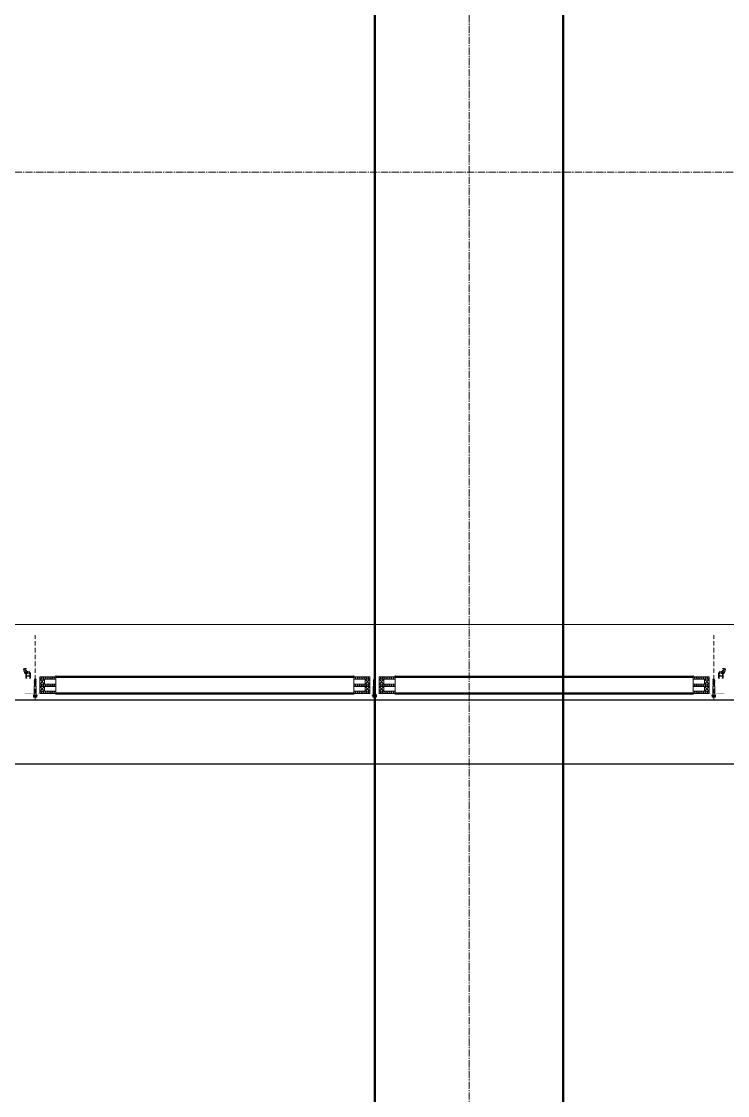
# Model space of a CAD drawing. Header units: millimetres. Extents: x -7155 to 483283, y -227682 to 148426.
# Drawn here: x 32412 to 34286, y 73751 to 76600 of the extents above; entities that cross this region are included whole.
import ezdxf

# ---------------------------------------------------------------- set-up
doc = ezdxf.new("R2010")
doc.units = ezdxf.units.MM
doc.linetypes.add('ACAD_ISO10W100', pattern=[18, 12, -3, 0, -3])
doc.linetypes.add('CENTER2', pattern=[28.575, 19.05, -3.175, 3.175, -3.175])
for name, color, linetype, lineweight in [('A-Wall-Open', 8, 'Continuous', 0), ('Al', 59, 'Continuous', 13), ('Cen', 1, 'CENTER2', 13), ('OSN', 7, 'Continuous', 0), ('АР_Стены_Стекло', 4, 'Continuous', 13), ('Витражные конструкции', 252, 'Continuous', 15), ('Оси', 1, 'ACAD_ISO10W100', 13)]:
    doc.layers.add(name, color=color, linetype=linetype, lineweight=lineweight)
for name, color, linetype, lineweight, true_color in [('АР_Оси_РД_100', 7, 'Continuous', 0, 0x525252), ('РД_Витраж_вн', 7, 'Continuous', 25, 0x148aff), ('РД_Оси_100', 7, 'Continuous', 0, 0x525252)]:
    doc.layers.add(name, color=color, linetype=linetype, lineweight=lineweight, true_color=true_color)
doc.layers.add('КР_Балки-0.5', color=60, linetype='Continuous', lineweight=50, plot=False)
doc.layers.add('РД_Проем', color=230, linetype='Continuous', lineweight=0, plot=False)

# ---------------------------------------------------------------- blocks, each defined once
blk = doc.blocks.new('СОШ_2200_АР_ОСИ_М100_28.05.24')
at = {"layer": 'АР_Оси_РД_100', "linetype": 'CENTER2'}
for p, q in [((119910, 76200), (-5954.958, 76200)), ((-5954.958, 75000), (119910, 75000))]:
    blk.add_line(p, q, dxfattribs=at)
blk.add_lwpolyline([(33600, 139938.679), (33600, -6155)], dxfattribs=at)
blk = doc.blocks.new('VS_5i5x45')
for p, q in [((-5.1, 3.9), (-4.7, 4.5)), ((-5.1, -3.9), (-5.1, 3.9)), ((-5.1, 0), (-5.1, 3.9)), ((-5.1, 0), (-5.1, -3.9)), ((-1.4, 4.5), (-4.7, 4.5)), ((-1.4, 2.7), (-4.7, 2.7)), ((-1.4, 2.7), (-3.2, 2.7)), ((-1.1, 5), (-1.4, 4.5)), ((-1.1, 5), (-0.5, 5)), ((-1.1, 0), (-1.1, 5)), ((-1.1, 0), (-1.1, -5)), ((-0.5, 5), (-0.5, 0)), ((-0.5, 2.7), (23.8, 2.7)), ((-0.5, -5), (-0.5, 0)), ((23.8, 2.7), (24.7, -2.8)), ((24.1, 1.8), (23.8, 2.7)), ((24.1, 1.8), (25, -1.8)), ((24.1, 1.8), (25.4, 1.8)), ((25.4, 1.8), (25.6, 2.7)), ((25.4, 1.8), (26.3, -1.8)), ((25.6, 2.7), (26.5, -2.8)), ((25.9, 1.8), (25.6, 2.7)), ((25.9, 1.8), (26.8, -1.8)), ((25.9, 1.8), (27.2, 1.8)), ((27.2, 1.8), (27.4, 2.7)), ((27.2, 1.8), (28.1, -1.8)), ((27.4, 2.7), (28.3, -2.8)), ((27.7, 1.8), (27.4, 2.7)), ((27.7, 1.8), (28.6, -1.8)), ((27.7, 1.8), (29, 1.8)), ((29, 1.8), (29.2, 2.7)), ((29, 1.8), (29.9, -1.8)), ((29.2, 2.7), (30.1, -2.8)), ((29.5, 1.8), (29.2, 2.7)), ((29.5, 1.8), (30.4, -1.8)), ((29.5, 1.8), (30.8, 1.8)), ((30.8, 1.8), (31, 2.7)), ((30.8, 1.8), (31.7, -1.8)), ((31, 2.7), (31.9, -2.8)), ((31.3, 1.8), (31, 2.7)), ((31.3, 1.8), (32.2, -1.8)), ((31.3, 1.8), (32.6, 1.8)), ((32.6, 1.8), (32.8, 2.7)), ((32.6, 1.8), (33.5, -1.8)), ((32.8, 2.7), (33.7, -2.8)), ((33.1, 1.8), (32.8, 2.7)), ((33.1, 1.8), (34, -1.8)), ((33.1, 1.8), (34.4, 1.8)), ((34.4, 1.8), (34.6, 2.7)), ((34.4, 1.8), (35.3, -1.8)), ((34.6, 2.7), (35.5, -2.8)), ((34.9, 1.8), (34.6, 2.7)), ((34.9, 1.8), (35.8, -1.8)), ((34.9, 1.8), (36.2, 1.8)), ((36.2, 1.8), (36.4, 2.7)), ((36.2, 1.8), (37.1, -1.8)), ((36.4, 2.7), (37.3, -2.8)), ((36.7, 1.8), (36.4, 2.7)), ((36.7, 1.8), (37.6, -1.8)), ((36.7, 1.8), (38, 1.8)), ((38, 1.8), (38.2, 2.7)), ((38, 1.8), (38.9, -1.8)), ((38.2, 2.7), (39.1, -2.8)), ((38.5, 1.8), (38.2, 2.7)), ((38.5, 1.8), (39.4, -1.8)), ((38.5, 1.8), (39.8, 1.8)), ((39.8, 1.8), (40, 2.7)), ((39.8, 1.8), (40.6, -1.7)), ((40, 2.7), (40.9, -2.6)), ((40.3, 1.8), (40, 2.7)), ((40.3, 1.8), (41.7, 1.2)), ((40.3, 1.8), (41.1, -1.5)), ((41.7, 1.2), (41.9, 2.1)), ((41.7, 1.2), (42.3, -1)), ((42.3, 0.9), (41.9, 2.1)), ((41.9, 2.1), (42.6, -1.9)), ((42.3, 0.9), (44.5, 0)), ((42.3, 0.9), (42.7, -0.8)), ((42.7, -0.8), (44.5, 0)), ((-5.1, -3.9), (-4.7, -4.5)), ((-1.4, -2.8), (-4.7, -2.8)), ((-1.4, -4.5), (-4.7, -4.5)), ((-1.1, -5), (-1.4, -4.5)), ((-1.1, -5), (-0.5, -5)), ((-0.5, -2.8), (24.7, -2.8)), ((25, -1.8), (24.7, -2.8)), ((25, -1.8), (26.3, -1.8)), ((26.3, -1.8), (26.5, -2.8)), ((26.8, -1.8), (26.5, -2.8)), ((26.8, -1.8), (28.1, -1.8)), ((28.1, -1.8), (28.3, -2.8)), ((28.6, -1.8), (28.3, -2.8)), ((28.6, -1.8), (29.9, -1.8)), ((29.9, -1.8), (30.1, -2.8)), ((30.4, -1.8), (30.1, -2.8)), ((30.4, -1.8), (31.7, -1.8)), ((31.7, -1.8), (31.9, -2.8)), ((32.2, -1.8), (31.9, -2.8)), ((32.2, -1.8), (33.5, -1.8)), ((33.5, -1.8), (33.7, -2.8)), ((34, -1.8), (33.7, -2.8)), ((34, -1.8), (35.3, -1.8)), ((35.3, -1.8), (35.5, -2.8)), ((35.8, -1.8), (35.5, -2.8)), ((35.8, -1.8), (37.1, -1.8)), ((37.1, -1.8), (37.3, -2.8)), ((37.6, -1.8), (37.3, -2.8)), ((37.6, -1.8), (38.9, -1.8)), ((38.9, -1.8), (39.1, -2.8)), ((39.4, -1.8), (39.1, -2.8)), ((39.4, -1.8), (40.3, -1.8)), ((40.3, -1.8), (40.6, -1.7)), ((40.6, -1.7), (40.9, -2.6)), ((41.1, -1.5), (40.9, -2.6)), ((41.1, -1.5), (42.3, -1)), ((42.3, -1), (42.6, -1.9)), ((42.7, -0.8), (42.6, -1.9))]:
    blk.add_line(p, q)
for centre, radius, start, end in [((-3.5, 3.6), 1.48, 144.0604, 216.6704), ((5.5, 0.4), 10.5, 166.9324, 182.0307), ((6.1, 0), 7.97, 159.8247, 200.1753), ((-0.8, 3.6), 1.07, 125.3093, 234.6907), ((5.5, -0.4), 10.5, 177.9693, 193.0676), ((-3.5, -3.6), 1.48, 143.3296, 215.9396), ((-0.8, -3.6), 1.07, 125.3093, 234.6907)]:
    blk.add_arc(centre, radius, start, end)
blk = doc.blocks.new('ВС 5.5х45')
at = {"rotation": 180}
blk.add_blockref('VS_5i5x45', (-0.5, 0), dxfattribs=at)
blk = doc.blocks.new('Стекло 6 мм разрез')
at = {"layer": 'Al'}
for p, q in [((-3, -41.9), (-3, 0)), ((3, -41.9), (3, 0))]:
    blk.add_line(p, q, dxfattribs=at)
at = {"layer": 'Al', "ltscale": 4}
blk.add_line((3, 0), (-3, 0), dxfattribs=at)
at = {"layer": 'Al', "color": 5, "linetype": 'Continuous'}
for p, q in [((-1.4, -5.4), (1.4, -2.5)), ((-1.4, -11), (1.4, -8.2)), ((-1.4, -16.7), (1.4, -13.9)), ((-1.4, -22.4), (1.4, -19.6)), ((-1.4, -28.1), (1.4, -25.2)), ((-1.1, -3.9), (0, -2.8)), ((-1.1, -9.6), (0, -8.5)), ((-1.1, -15.3), (0, -14.2)), ((-1.1, -21), (0, -19.8)), ((-1.1, -26.6), (0, -25.5)), ((0, -5.1), (1.1, -3.9)), ((0, -10.8), (1.1, -9.6)), ((0, -16.4), (1.1, -15.3)), ((0, -22.1), (1.1, -21)), ((0, -27.8), (1.1, -26.6)), ((-1.4, -33.7), (1.4, -30.9)), ((-1.4, -39.4), (1.4, -36.6)), ((-1.1, -32.3), (0, -31.2)), ((-1.1, -38), (0, -36.9)), ((0, -33.5), (1.1, -32.3)), ((0, -39.1), (1.1, -38))]:
    blk.add_line(p, q, dxfattribs=at)
blk = doc.blocks.new('СПД 44 6+6+6')
at = {"layer": 'Al', "ltscale": 4}
for p, q in [((6, 0), (20, -12)), ((6, -12), (20, 0)), ((26, 0), (38, -12)), ((26, -12), (38, 0))]:
    blk.add_line(p, q, dxfattribs=at)
for points in [[(6, 0), (20, 0), (20, -12), (6, -12)], [(26, 0), (38, 0), (38, -12), (26, -12)]]:
    blk.add_lwpolyline(points, close=True, dxfattribs=at)
at = {"layer": 'Cen', "ltscale": 5}
blk.add_line((47, -41.9), (-3, -41.9), dxfattribs=at)
at = {"layer": 'Al', "ltscale": 4}
for p in [(3, 0), (23, 0), (41, 0)]:
    blk.add_blockref('Стекло 6 мм разрез', p, dxfattribs=at)
blk = doc.blocks.new('tpu004MM')
blk.add_lwpolyline([(4, -6.3, -1), (4.4, -7.3), (2.7, -7.9, 0.315299), (2.5, -8.1), (2.5, -8.5, -0.8391), (1.3, -8.7), (-1.2, -1.7, -0.520567), (-1, -1.4), (-0.2, -1.4, 0.414214), (0, -1.2), (0, 1.1, 0.520567), (-0.7, 1.5), (-1.5, 1.2, -0.414214), (-1.8, 1.4), (-2.3, 2.8, -0.414214), (-2.2, 3.1), (0.4, 4.1, -0.067914), (0.5, 4.1), (5.7, 4.5, -0.87281), (5.8, 3.9), (2.7, 2.8, 0.315299), (2.5, 2.5), (2.5, -1.2, 0.520567), (2.8, -1.4), (5.3, -0.5, -1), (5.7, -1.5), (2.7, -2.6, 0.315299), (2.5, -2.8), (2.5, -6.5, 0.520567), (2.8, -6.8)], format="xyb", close=True)
blk = doc.blocks.new('РУ-65.02')
at = {"layer": 'OSN', "xscale": -1}
blk.add_blockref('tpu004MM', (0, 0), dxfattribs=at)
blk = doc.blocks.new('ТПУ-032-14')
at = {"color": 191}
for p, q in [((-12, 0), (-12, -14)), ((-9.8, 0), (-12, 0)), ((-8.5, 4.4), (-10, 2.1)), ((-10, 1.9), (-9.6, 1.6)), ((-9.5, 1.4), (-9.5, 0.2)), ((-8, -1.2), (-8, 4.2)), ((-4, 4.2), (-4, -1.2)), ((-2, 2.1), (-3.5, 4.4)), ((-2.5, 0.2), (-2.5, 1.4)), ((-2.4, 1.6), (-2, 1.9)), ((0, 0), (-2.3, 0)), ((0, -14), (0, 0)), ((-12, -14), (-10.6, -14)), ((-10.5, -5.8), (-10.5, -1.8)), ((-10.5, -12.2), (-10.5, -9.9)), ((-10.4, -13.9), (-9.6, -13.1)), ((-10.3, -9.6), (-6.1, -8.5)), ((-10.2, -1.5), (-8.2, -1.5)), ((-9.8, -12.5), (-10.2, -12.5)), ((-9.5, -12.9), (-9.5, -12.8)), ((-6.1, -5.9), (-9.2, -6.8)), ((-2.8, -6.8), (-5.9, -5.9)), ((-5.9, -8.5), (-1.7, -9.6)), ((-3.8, -1.5), (-1.8, -1.5)), ((-2.5, -12.8), (-2.5, -12.9)), ((-2.4, -13.1), (-1.6, -13.9)), ((-1.8, -12.5), (-2.3, -12.5)), ((-1.5, -1.8), (-1.5, -5.8)), ((-1.5, -9.9), (-1.5, -12.2)), ((-1.4, -14), (0, -14))]:
    blk.add_line(p, q, dxfattribs=at)
for centre, start, end in [((-9.8, 2), 146.3099, 216.6158), ((-8.2, 4.2), 0, 146.3099), ((-3.8, 4.2), 33.6901, 180), ((-2.3, 2), 323.3842, 33.6901), ((-10.6, -13.8), 270, 315), ((-9.8, -12.8), 0, 90), ((-9.8, -12.9), 315, 0), ((-8.2, -1.2), 270, 0), ((-6, -6.2), 75, 105), ((-3.8, -1.2), 180, 270), ((-2.3, -12.8), 90, 180), ((-2.3, -12.9), 180, 225), ((-1.4, -13.8), 225, 270)]:
    blk.add_arc(centre, 0.25, start, end, dxfattribs=at)
at = {"color": 191, "extrusion": (0, 0, -1)}
for centre, radius, start, end in [((9.7, 0.2), 0.25, 180, 270), ((9.7, 1.4), 0.25, 127.9045, 180), ((2.3, 1.4), 0.25, 0, 52.0955), ((2.3, 0.2), 0.25, 270, 0), ((10.2, -1.8), 0.25, 0, 90), ((9.5, -5.8), 1, 255, 0), ((10.2, -9.9), 0.25, 0, 75), ((10.2, -12.2), 0.25, 270, 0), ((6, -8.8), 0.25, 75, 105), ((2.5, -5.8), 1, 180, 285), ((1.7, -1.8), 0.25, 90, 180), ((1.7, -12.2), 0.25, 180, 270), ((1.7, -9.9), 0.25, 105, 180)]:
    blk.add_arc(centre, radius, start, end, dxfattribs=at)

msp = doc.modelspace()

# ---------------------------------------------------------------- linework, layer by layer
at = {"color": 18, "true_color": 0x000000, "const_width": 0.6}
msp.add_lwpolyline([(33376.8, 74817.4), (33359.4, 74817.4), (33353.8, 74815.1), (33343.2, 74815.1), (33337, 74817.4), (33321, 74817.4)], dxfattribs=at)
at = {"layer": 'A-Wall-Open', "color": 18, "linetype": 'Continuous', "lineweight": 0, "true_color": 0x000000}
for p, q in [((44500, 74800), (28700, 74800)), ((44500, 74630), (28700, 74630))]:
    msp.add_line(p, q, dxfattribs=at)
at = {"layer": 'Al', "color": 18, "ltscale": 4, "true_color": 0x000000}
msp.add_line((33349, 74853.7), (33349, 74800), dxfattribs=at)
at = {"layer": 'АР_Стены_Стекло', "color": 18, "lineweight": 50, "true_color": 0x000000}
for p, q in [((33294.6, 74861.7), (32503.4, 74861.7)), ((34194.6, 74861.7), (33403.5, 74861.7)), ((33294.6, 74817.7), (32503.4, 74817.7)), ((34194.6, 74817.7), (33403.5, 74817.7))]:
    msp.add_line(p, q, dxfattribs=at)
at = {"layer": 'Витражные конструкции', "color": 18, "true_color": 0x000000, "const_width": 0.6}
for points in [[(32421.2, 74817.4), (32438.6, 74817.4), (32444.2, 74815.1), (32454.8, 74815.1), (32461, 74817.4), (32477, 74817.4)], [(34276.8, 74817.4), (34259.4, 74817.4), (34253.8, 74815.1), (34243.2, 74815.1), (34237, 74817.4), (34221, 74817.4)]]:
    msp.add_lwpolyline(points, dxfattribs=at)
at = {"layer": 'КР_Балки-0.5', "color": 18, "ltscale": 200, "true_color": 0x000000}
for p, q in [((33350, 69075), (33350, 82950)), ((33350, 69075), (33350, 82950)), ((33850, 82950), (33850, 69075)), ((33850, 82950), (33850, 69075))]:
    msp.add_line(p, q, dxfattribs=at)
at = {"layer": 'Оси', "color": 18, "true_color": 0x000000}
for p, q in [((32449, 74853.7), (32449, 74971.7)), ((33349, 74853.7), (33349, 74971.7)), ((34249, 74853.7), (34249, 74971.7)), ((32449, 74847.7), (32449, 74800)), ((34249, 74847.7), (34249, 74800))]:
    msp.add_line(p, q, dxfattribs=at)
at = {"layer": 'РД_Витраж_вн', "color": 18, "linetype": 'Continuous', "lineweight": 25, "true_color": 0x000000}
for p, q in [((44500, 74800), (28700, 74800)), ((44500, 74630), (28700, 74630))]:
    msp.add_line(p, q, dxfattribs=at)
at = {"layer": 'РД_Проем', "color": 18, "linetype": 'Continuous', "lineweight": 0, "true_color": 0x000000}
for p, q in [((44500, 75000.4), (28700, 75000)), ((44500, 74800.4), (28700, 74800))]:
    msp.add_line(p, q, dxfattribs=at)

# ---------------------------------------------------------------- block references
at = {"color": 18, "true_color": 0x000000, "xscale": -1}
msp.add_blockref('РУ-65.02', (32419.8, 74879.3), dxfattribs=at)
at = {"color": 18, "true_color": 0x000000}
msp.add_blockref('РУ-65.02', (34278.2, 74879.3), dxfattribs=at)
at = {"color": 18, "ltscale": 25, "true_color": 0x000000, "rotation": 270}
msp.add_blockref('ВС 5.5х45', (33349, 74812.5), dxfattribs=at)
at = {"layer": 'Al', "color": 18, "ltscale": 4, "true_color": 0x000000, "xscale": -1}
msp.add_blockref('ТПУ-032-14', (32424, 74871.7), dxfattribs=at)
at = {"layer": 'Al', "color": 18, "ltscale": 4, "true_color": 0x000000}
msp.add_blockref('ТПУ-032-14', (34274, 74871.7), dxfattribs=at)
at = {"layer": 'Al', "color": 18, "ltscale": 4, "true_color": 0x000000, "xscale": -1, "rotation": 90}
for p in [(32461.5, 74861.7), (33361.5, 74861.7)]:
    msp.add_blockref('СПД 44 6+6+6', p, dxfattribs=at)
at = {"layer": 'Al', "color": 18, "ltscale": 4, "true_color": 0x000000, "rotation": 270}
for p in [(33336.5, 74861.7), (34236.5, 74861.7)]:
    msp.add_blockref('СПД 44 6+6+6', p, dxfattribs=at)
at = {"layer": 'Витражные конструкции', "color": 18, "ltscale": 25, "true_color": 0x000000, "xscale": -1, "rotation": 270}
msp.add_blockref('VS_5i5x45', (32449, 74813), dxfattribs=at)
at = {"layer": 'Витражные конструкции', "color": 18, "ltscale": 25, "true_color": 0x000000, "rotation": 89.99999999999999}
msp.add_blockref('VS_5i5x45', (34249, 74813), dxfattribs=at)
at = {"layer": 'РД_Оси_100'}
msp.add_blockref('СОШ_2200_АР_ОСИ_М100_28.05.24', (0, 0), dxfattribs=at)

doc.saveas('drawing.dxf')
